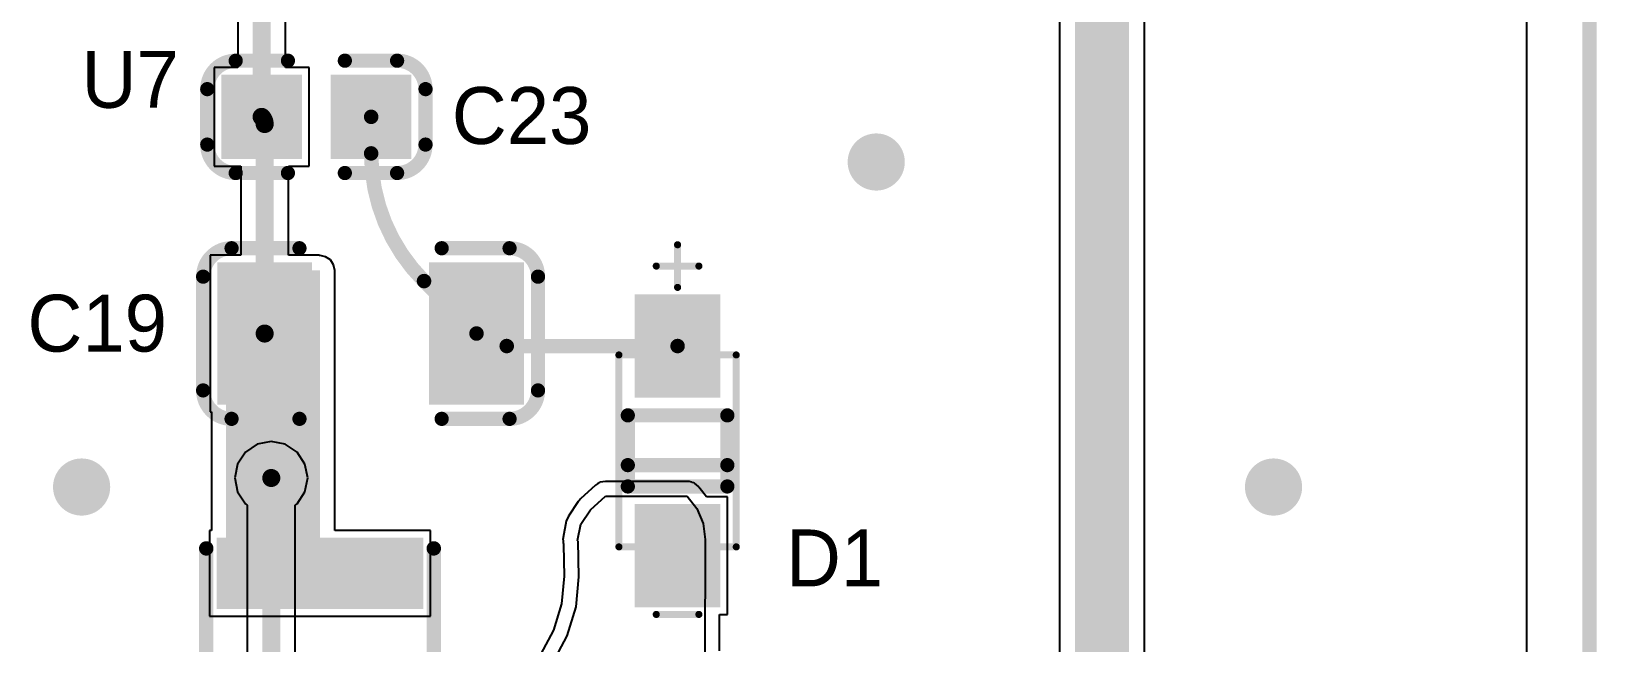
# Model space of a CAD drawing. Extents: x 32 to 132, y 19 to 123.
# Drawn here: x 109.78 to 131.8, y 82.14 to 90.74 of the extents above; entities that cross this region are included whole.
import ezdxf

# ---------------------------------------------------------------- set-up
doc = ezdxf.new("R2010")
doc.units = 0
doc.layers.get('0').update_dxf_attribs({"linetype": 'CONTINUOUS'})
for name, color, linetype in [('BOTTOMLAYER', 5, 'CONTINUOUS'), ('BOTTOMSOLDER', 6, 'CONTINUOUS'), ('MECHANICAL1', 6, 'CONTINUOUS'), ('MECHANICAL13', 56, 'CONTINUOUS'), ('MECHANICAL15', 56, 'CONTINUOUS'), ('MULTILAYER', 9, 'CONTINUOUS'), ('TOPLAYER', 1, 'CONTINUOUS'), ('TOPOVERLAY', 2, 'CONTINUOUS'), ('TOPPASTE', 8, 'CONTINUOUS'), ('TOPSOLDER', 216, 'CONTINUOUS'), ('VIAHOLELAYER', 16, 'CONTINUOUS')]:
    doc.layers.add(name, color=color, linetype=linetype)

# ---------------------------------------------------------------- blocks, each defined once
blk = doc.blocks.new('SOD_123_31')
at = {"layer": 'MECHANICAL13', "const_width": 0.1}
for points in [[(-1.35, 0.825), (-1.35, -0.825)], [(-1.35, 0.825), (1.35, 0.825)], [(1.35, 0.825), (1.35, -0.825)], [(-1.35, -0.825), (1.35, -0.825)]]:
    blk.add_lwpolyline(points, dxfattribs=at)
at = {"layer": 'MECHANICAL13', "const_width": 0.05}
for points in [[(-1.375, 0.825, 1), (-1.325, 0.825, 1)], [(-1.375, 0.825, 1), (-1.325, 0.825, 1)], [(1.325, 0.825, 1), (1.375, 0.825, 1)], [(1.325, 0.825, 1), (1.375, 0.825, 1)], [(-1.375, -0.825, 1), (-1.325, -0.825, 1)], [(-1.375, -0.825, 1), (-1.325, -0.825, 1)], [(1.325, -0.825, 1), (1.375, -0.825, 1)], [(1.325, -0.825, 1), (1.375, -0.825, 1)]]:
    blk.add_lwpolyline(points, format="xyb", close=True, dxfattribs=at)
at = {"layer": 'MECHANICAL15', "const_width": 0.1}
for points in [[(-2.3, 0.3), (-2.3, -0.3)], [(2.6, 0.3), (2.6, -0.3)], [(2.3, 0), (2.9, 0)]]:
    blk.add_lwpolyline(points, dxfattribs=at)
at = {"layer": 'MECHANICAL15', "const_width": 0.05}
for points in [[(-2.325, 0.3, 1), (-2.275, 0.3, 1)], [(2.575, 0.3, 1), (2.625, 0.3, 1)], [(2.275, 0, 1), (2.325, 0, 1)], [(2.875, 0, 1), (2.925, 0, 1)], [(-2.325, -0.3, 1), (-2.275, -0.3, 1)], [(2.575, -0.3, 1), (2.625, -0.3, 1)]]:
    blk.add_lwpolyline(points, format="xyb", close=True, dxfattribs=at)
at = {"layer": 'TOPLAYER'}
for points in [[(-0.85, 0.5), (-2.1, 0.5), (-0.85, -0.5), (-2.1, -0.5)], [(2.1, 0.5), (0.85, 0.5), (2.1, -0.5), (0.85, -0.5)]]:
    blk.add_solid(points, dxfattribs=at)
at = {"layer": 'TOPOVERLAY', "const_width": 0.2}
for points in [[(-0.5, 0.7), (0.5, 0.7)], [(-0.5, 0.7), (-0.5, -0.7)], [(-0.2, 0.7), (-0.2, -0.7)], [(0.5, 0.7), (0.5, -0.7)], [(-0.5, -0.7), (0.5, -0.7)]]:
    blk.add_lwpolyline(points, dxfattribs=at)
at = {"layer": 'TOPOVERLAY', "const_width": 0.1}
for points in [[(-0.55, 0.7, 1), (-0.45, 0.7, 1)], [(-0.55, 0.7, 1), (-0.45, 0.7, 1)], [(-0.25, 0.7, 1), (-0.15, 0.7, 1)], [(0.45, 0.7, 1), (0.55, 0.7, 1)], [(0.45, 0.7, 1), (0.55, 0.7, 1)], [(-0.55, -0.7, 1), (-0.45, -0.7, 1)], [(-0.55, -0.7, 1), (-0.45, -0.7, 1)], [(-0.25, -0.7, 1), (-0.15, -0.7, 1)], [(0.45, -0.7, 1), (0.55, -0.7, 1)], [(0.45, -0.7, 1), (0.55, -0.7, 1)]]:
    blk.add_lwpolyline(points, format="xyb", close=True, dxfattribs=at)
at = {"layer": 'TOPPASTE'}
for points in [[(-0.85, 0.5), (-2.1, 0.5), (-0.85, -0.5), (-2.1, -0.5)], [(2.1, 0.5), (0.85, 0.5), (2.1, -0.5), (0.85, -0.5)]]:
    blk.add_solid(points, dxfattribs=at)
at = {"layer": 'TOPSOLDER'}
for points in [[(-0.748, 0.602), (-2.202, 0.602), (-0.748, -0.602), (-2.202, -0.602)], [(2.202, 0.602), (0.748, 0.602), (2.202, -0.602), (0.748, -0.602)]]:
    blk.add_solid(points, dxfattribs=at)
blk = doc.blocks.new('1206_C_50')
at = {"layer": 'TOPLAYER'}
for points in [[(-2.055, -0.9), (-0.925, -0.9), (-2.055, 0.9), (-0.925, 0.9)], [(0.925, -0.9), (2.055, -0.9), (0.925, 0.9), (2.055, 0.9)]]:
    blk.add_solid(points, dxfattribs=at)
at = {"layer": 'TOPOVERLAY', "const_width": 0.2}
for points in [[(-2.355, 0.8, -0.414214), (-1.955, 1.2)], [(1.955, 1.2, -0.414214), (2.355, 0.8)], [(-1.955, -1.2, -0.414214), (-2.355, -0.8)], [(2.355, -0.8, -0.414214), (1.955, -1.2)]]:
    blk.add_lwpolyline(points, format="xyb", dxfattribs=at)
for points in [[(-1.955, 1.2), (-1, 1.2)], [(1, 1.2), (1.955, 1.2)], [(-2.355, -0.8), (-2.355, 0.8)], [(2.355, -0.8), (2.355, 0.8)], [(-1.955, -1.2), (-1, -1.2)], [(1, -1.2), (1.955, -1.2)]]:
    blk.add_lwpolyline(points, dxfattribs=at)
at = {"layer": 'TOPOVERLAY', "const_width": 0.1}
for points in [[(-2.005, 1.2, 1), (-1.905, 1.2, 1)], [(-2.005, 1.2, 1), (-1.905, 1.2, 1)], [(-1.05, 1.2, 1), (-0.95, 1.2, 1)], [(0.95, 1.2, 1), (1.05, 1.2, 1)], [(1.905, 1.2, 1), (2.005, 1.2, 1)], [(1.905, 1.2, 1), (2.005, 1.2, 1)], [(-2.405, 0.8, 1), (-2.305, 0.8, 1)], [(-2.405, 0.8, 1), (-2.305, 0.8, 1)], [(2.305, 0.8, 1), (2.405, 0.8, 1)], [(2.305, 0.8, 1), (2.405, 0.8, 1)], [(-2.405, -0.8, 1), (-2.305, -0.8, 1)], [(-2.405, -0.8, 1), (-2.305, -0.8, 1)], [(2.305, -0.8, 1), (2.405, -0.8, 1)], [(2.305, -0.8, 1), (2.405, -0.8, 1)], [(-2.005, -1.2, 1), (-1.905, -1.2, 1)], [(-2.005, -1.2, 1), (-1.905, -1.2, 1)], [(-1.05, -1.2, 1), (-0.95, -1.2, 1)], [(0.95, -1.2, 1), (1.05, -1.2, 1)], [(1.905, -1.2, 1), (2.005, -1.2, 1)], [(1.905, -1.2, 1), (2.005, -1.2, 1)]]:
    blk.add_lwpolyline(points, format="xyb", close=True, dxfattribs=at)
at = {"layer": 'TOPPASTE'}
for points in [[(-2.055, -0.9), (-0.925, -0.9), (-2.055, 0.9), (-0.925, 0.9)], [(0.925, -0.9), (2.055, -0.9), (0.925, 0.9), (2.055, 0.9)]]:
    blk.add_solid(points, dxfattribs=at)
at = {"layer": 'TOPSOLDER'}
for points in [[(-2.157, -1.002), (-0.823, -1.002), (-2.157, 1.002), (-0.823, 1.002)], [(0.823, -1.002), (2.157, -1.002), (0.823, 1.002), (2.157, 1.002)]]:
    blk.add_solid(points, dxfattribs=at)
blk = doc.blocks.new('0603_C_54')
at = {"layer": 'TOPLAYER'}
for points in [[(-1.235, -0.49), (-0.305, -0.49), (-1.235, 0.49), (-0.305, 0.49)], [(0.305, -0.49), (1.235, -0.49), (0.305, 0.49), (1.235, 0.49)]]:
    blk.add_solid(points, dxfattribs=at)
at = {"layer": 'TOPOVERLAY', "const_width": 0.2}
for points in [[(-1.535, 0.39, -0.414213), (-1.135, 0.79)], [(1.135, 0.79, -0.414213), (1.535, 0.39)], [(-1.135, -0.79, -0.414213), (-1.535, -0.39)], [(1.535, -0.39, -0.414213), (1.135, -0.79)]]:
    blk.add_lwpolyline(points, format="xyb", dxfattribs=at)
for points in [[(-0.4, 0.79), (-1.135, 0.79)], [(1.135, 0.79), (0.4, 0.79)], [(-1.535, 0.39), (-1.535, -0.39)], [(1.535, 0.39), (1.535, -0.39)], [(-0.4, -0.79), (-1.135, -0.79)], [(1.135, -0.79), (0.4, -0.79)]]:
    blk.add_lwpolyline(points, dxfattribs=at)
at = {"layer": 'TOPOVERLAY', "const_width": 0.1}
for points in [[(-1.185, 0.79, 1), (-1.085, 0.79, 1)], [(-1.185, 0.79, 1), (-1.085, 0.79, 1)], [(-0.45, 0.79, 1), (-0.35, 0.79, 1)], [(0.35, 0.79, 1), (0.45, 0.79, 1)], [(1.085, 0.79, 1), (1.185, 0.79, 1)], [(1.085, 0.79, 1), (1.185, 0.79, 1)], [(-1.585, 0.39, 1), (-1.485, 0.39, 1)], [(-1.585, 0.39, 1), (-1.485, 0.39, 1)], [(1.485, 0.39, 1), (1.585, 0.39, 1)], [(1.485, 0.39, 1), (1.585, 0.39, 1)], [(-1.585, -0.39, 1), (-1.485, -0.39, 1)], [(-1.585, -0.39, 1), (-1.485, -0.39, 1)], [(1.485, -0.39, 1), (1.585, -0.39, 1)], [(1.485, -0.39, 1), (1.585, -0.39, 1)], [(-1.185, -0.79, 1), (-1.085, -0.79, 1)], [(-1.185, -0.79, 1), (-1.085, -0.79, 1)], [(-0.45, -0.79, 1), (-0.35, -0.79, 1)], [(0.35, -0.79, 1), (0.45, -0.79, 1)], [(1.085, -0.79, 1), (1.185, -0.79, 1)], [(1.085, -0.79, 1), (1.185, -0.79, 1)]]:
    blk.add_lwpolyline(points, format="xyb", close=True, dxfattribs=at)
at = {"layer": 'TOPPASTE'}
for points in [[(-1.235, -0.49), (-0.305, -0.49), (-1.235, 0.49), (-0.305, 0.49)], [(0.305, -0.49), (1.235, -0.49), (0.305, 0.49), (1.235, 0.49)]]:
    blk.add_solid(points, dxfattribs=at)
at = {"layer": 'TOPSOLDER'}
for points in [[(-1.337, -0.592), (-0.203, -0.592), (-1.337, 0.592), (-0.203, 0.592)], [(0.203, -0.592), (1.337, -0.592), (0.203, 0.592), (1.337, 0.592)]]:
    blk.add_solid(points, dxfattribs=at)
blk = doc.blocks.new('L_SMD_3_0_3_0_1_2___69')
at = {"layer": 'TOPLAYER'}
for points in [[(-0.8, 1.02), (-1.6, 1.02), (-0.8, -1.68), (-1.6, -1.68)], [(1.501, 1.02), (0.701, 1.02), (1.501, -1.68), (0.701, -1.68)]]:
    blk.add_solid(points, dxfattribs=at)
at = {"layer": 'TOPOVERLAY', "const_width": 0.203}
for points in [[(1.451, 1.27), (-1.549, 1.27)], [(1.451, -1.93), (-1.549, -1.93)]]:
    blk.add_lwpolyline(points, dxfattribs=at)
at = {"layer": 'TOPOVERLAY', "const_width": 0.102}
for points in [[(-1.6, 1.27, 1), (-1.499, 1.27, 1)], [(1.4, 1.27, 1), (1.501, 1.27, 1)], [(-1.6, -1.93, 1), (-1.499, -1.93, 1)], [(1.4, -1.93, 1), (1.501, -1.93, 1)]]:
    blk.add_lwpolyline(points, format="xyb", close=True, dxfattribs=at)
at = {"layer": 'TOPPASTE'}
for points in [[(-0.8, 1.02), (-1.6, 1.02), (-0.8, -1.68), (-1.6, -1.68)], [(1.501, 1.02), (0.701, 1.02), (1.501, -1.68), (0.701, -1.68)]]:
    blk.add_solid(points, dxfattribs=at)
at = {"layer": 'TOPSOLDER'}
for points in [[(-0.698, 1.121), (-1.701, 1.121), (-0.698, -1.782), (-1.701, -1.782)], [(1.602, 1.121), (0.599, 1.121), (1.602, -1.782), (0.599, -1.782)]]:
    blk.add_solid(points, dxfattribs=at)

msp = doc.modelspace()

# ---------------------------------------------------------------- linework, layer by layer
at = {"layer": 'BOTTOMLAYER'}
for p, q in [((130.81, 106.68), (130.81, 53.848)), ((112.794, 84.818), (112.683, 84.651)), ((112.961, 84.929), (112.794, 84.818)), ((113.157, 84.968), (112.961, 84.929)), ((113.353, 84.929), (113.157, 84.968)), ((113.52, 84.818), (113.353, 84.929)), ((113.631, 84.651), (113.52, 84.818)), ((112.683, 84.651), (112.644, 84.455)), ((113.67, 84.455), (113.631, 84.651)), ((112.644, 84.455), (112.683, 84.259)), ((113.631, 84.259), (113.67, 84.455)), ((112.683, 84.259), (112.794, 84.092)), ((113.52, 84.092), (113.631, 84.259)), ((112.794, 84.092), (112.82, 84.075)), ((112.82, 84.075), (112.82, 72.172)), ((113.494, 84.075), (113.52, 84.092)), ((113.494, 72.172), (113.494, 84.075))]:
    msp.add_line(p, q, dxfattribs=at)
for points, const_width in [([(121.516, 88.9, 1), (121.816, 88.9, 1)], 0.3), ([(110.34, 84.328, 1), (110.64, 84.328, 1)], 0.3), ([(113.007, 84.455, 1), (113.307, 84.455, 1)], 0.3), ([(113.094, 84.455, 1), (113.221, 84.455, 1)], 0.127), ([(127.104, 84.328, 1), (127.404, 84.328, 1)], 0.3)]:
    msp.add_lwpolyline(points, format="xyb", close=True, dxfattribs=dict(at, const_width=const_width))
at = {"layer": 'BOTTOMLAYER', "const_width": 0.254}
msp.add_lwpolyline([(113.157, 72.172), (113.157, 84.455)], dxfattribs=at)
at = {"layer": 'BOTTOMSOLDER', "const_width": 0.402}
for points in [[(121.465, 88.9, 1), (121.867, 88.9, 1)], [(112.956, 84.455, 1), (113.358, 84.455, 1)], [(110.289, 84.328, 1), (110.691, 84.328, 1)], [(127.053, 84.328, 1), (127.455, 84.328, 1)]]:
    msp.add_lwpolyline(points, format="xyb", close=True, dxfattribs=at)
at = {"layer": 'MECHANICAL1', "const_width": 0.2}
msp.add_lwpolyline([(131.699, 18.669), (131.699, 122.936)], dxfattribs=at)
at = {"layer": 'MULTILAYER', "const_width": 0.3}
for points in [[(121.516, 88.9, 1), (121.816, 88.9, 1)], [(110.34, 84.328, 1), (110.64, 84.328, 1)], [(113.007, 84.455, 1), (113.307, 84.455, 1)], [(127.104, 84.328, 1), (127.404, 84.328, 1)]]:
    msp.add_lwpolyline(points, format="xyb", close=True, dxfattribs=at)
at = {"layer": 'TOPLAYER'}
for p, q in [((130.81, 106.68), (130.81, 53.848)), ((125.437, 77.511), (125.437, 100.268)), ((124.245, 93.666), (124.245, 77.511)), ((112.685, 92.049), (112.685, 90.228)), ((113.359, 90.228), (113.359, 92.049)), ((112.685, 90.228), (112.354, 90.228)), ((112.354, 90.228), (112.354, 88.842)), ((113.69, 90.228), (113.359, 90.228)), ((113.69, 88.842), (113.69, 90.228)), ((112.354, 88.842), (112.727, 88.842)), ((112.727, 88.842), (112.727, 87.59)), ((113.401, 87.59), (113.401, 88.842)), ((113.401, 88.842), (113.69, 88.842)), ((112.727, 87.59), (112.296, 87.59)), ((112.296, 87.59), (112.296, 85.384)), ((113.832, 87.59), (113.401, 87.59)), ((113.832, 87.583), (113.832, 87.59)), ((113.843, 87.583), (113.832, 87.583)), ((113.922, 87.567), (113.843, 87.583)), ((113.989, 87.522), (113.922, 87.567)), ((114.034, 87.455), (113.989, 87.522)), ((114.05, 87.376), (114.034, 87.455)), ((114.05, 83.718), (114.05, 87.376)), ((112.296, 85.384), (112.315, 85.384)), ((112.315, 85.384), (112.315, 83.718)), ((117.716, 84.354), (117.506, 84.161)), ((117.747, 84.372), (117.716, 84.354)), ((117.777, 84.392), (117.747, 84.372)), ((117.781, 84.393), (117.777, 84.392)), ((117.785, 84.396), (117.781, 84.393)), ((117.821, 84.401), (117.785, 84.396)), ((117.856, 84.408), (117.821, 84.401)), ((118.999, 84.408), (117.856, 84.408)), ((119.006, 84.407), (118.999, 84.408)), ((118.999, 84.408), (118.999, 84.408)), ((119.013, 84.408), (119.006, 84.407)), ((119.022, 84.407), (119.013, 84.408)), ((119.029, 84.405), (119.022, 84.407)), ((119.036, 84.406), (119.029, 84.405)), ((119.068, 84.395), (119.036, 84.406)), ((119.074, 84.393), (119.068, 84.395)), ((119.078, 84.392), (119.074, 84.393)), ((119.079, 84.392), (119.078, 84.392)), ((119.1, 84.386), (119.079, 84.392)), ((119.106, 84.382), (119.1, 84.386)), ((119.112, 84.38), (119.106, 84.382)), ((119.138, 84.358), (119.112, 84.38)), ((119.165, 84.337), (119.138, 84.358)), ((119.168, 84.331), (119.165, 84.337)), ((119.173, 84.326), (119.168, 84.331)), ((119.279, 84.189), (119.173, 84.326)), ((117.474, 84.123), (117.338, 83.92)), ((117.491, 84.141), (117.474, 84.123)), ((117.506, 84.161), (117.491, 84.141)), ((117.646, 84.008), (117.856, 84.201)), ((117.856, 84.201), (118.999, 84.201)), ((118.999, 84.201), (118.999, 84.201)), ((118.999, 84.201), (118.999, 84.201)), ((118.999, 84.201), (119.009, 84.2)), ((119.009, 84.2), (119.143, 84.025)), ((119.575, 84.189), (119.279, 84.189)), ((119.575, 82.533), (119.575, 84.189)), ((117.338, 83.92), (117.307, 83.846)), ((117.511, 83.805), (117.646, 84.008)), ((119.143, 84.025), (119.231, 83.814)), ((112.315, 83.718), (112.289, 83.718)), ((112.289, 83.718), (112.289, 82.511)), ((115.396, 83.718), (114.05, 83.718)), ((115.396, 82.511), (115.396, 83.718)), ((117.307, 83.846), (117.262, 83.618)), ((117.465, 83.578), (117.511, 83.805)), ((119.231, 83.814), (119.26, 83.588)), ((117.262, 83.608), (117.259, 83.598)), ((117.259, 83.598), (117.262, 83.568)), ((117.262, 83.618), (117.262, 83.608)), ((117.262, 83.568), (117.262, 83.537)), ((117.262, 83.537), (117.266, 83.528)), ((117.266, 83.528), (117.267, 83.518)), ((117.267, 83.518), (117.269, 83.514)), ((117.269, 83.514), (117.278, 83.075)), ((117.475, 83.566), (117.465, 83.578)), ((117.485, 83.067), (117.475, 83.566)), ((117.475, 83.566), (117.475, 83.566)), ((117.475, 83.566), (117.475, 83.566)), ((119.26, 83.588), (119.253, 81.915)), ((117.278, 83.075), (117.239, 82.683)), ((117.444, 82.642), (117.485, 83.067)), ((117.239, 82.683), (117.127, 82.313)), ((117.32, 82.233), (117.444, 82.642)), ((112.289, 82.511), (115.396, 82.511)), ((119.461, 82.026), (119.463, 82.533)), ((119.463, 82.533), (119.575, 82.533)), ((117.127, 82.313), (116.945, 81.972)), ((117.118, 81.857), (117.32, 82.233))]:
    msp.add_line(p, q, dxfattribs=at)
for points, const_width in [([(124.841, 76.843), (124.841, 100.268)], 0.762), ([(113.022, 89.535), (113.022, 92.155)], 0.254), ([(114.562, 89.021), (114.562, 89.535)], 0.203), ([(113.064, 86.487), (113.064, 89.434)], 0.254), ([(115.306, 87.225), (116.044, 86.487)], 0.203), ([(116.469, 86.311), (118.872, 86.311)], 0.203)]:
    msp.add_lwpolyline(points, dxfattribs=dict(at, const_width=const_width))
for points, const_width in [([(112.958, 89.535, 1), (113.085, 89.535, 1)], 0.127), ([(112.958, 89.535, 1), (113.085, 89.535, 1)], 0.127), ([(114.511, 89.535, 1), (114.613, 89.535, 1)], 0.102), ([(113.001, 89.434, 1), (113.128, 89.434, 1)], 0.127), ([(113.001, 89.434, 1), (113.128, 89.434, 1)], 0.127), ([(121.516, 88.9, 1), (121.816, 88.9, 1)], 0.3), ([(114.511, 89.021, 1), (114.613, 89.021, 1)], 0.102), ([(114.511, 89.021, 1), (114.613, 89.021, 1)], 0.102), ([(115.255, 87.225, 1), (115.357, 87.225, 1)], 0.102), ([(115.255, 87.225, 1), (115.357, 87.225, 1)], 0.102), ([(113.001, 86.487, 1), (113.128, 86.487, 1)], 0.127), ([(115.993, 86.487, 1), (116.095, 86.487, 1)], 0.102), ([(115.993, 86.487, 1), (116.095, 86.487, 1)], 0.102), ([(116.418, 86.311, 1), (116.52, 86.311, 1)], 0.102), ([(116.418, 86.311, 1), (116.52, 86.311, 1)], 0.102), ([(118.821, 86.311, 1), (118.923, 86.311, 1)], 0.102), ([(110.34, 84.328, 1), (110.64, 84.328, 1)], 0.3), ([(113.007, 84.455, 1), (113.307, 84.455, 1)], 0.3), ([(127.104, 84.328, 1), (127.404, 84.328, 1)], 0.3)]:
    msp.add_lwpolyline(points, format="xyb", close=True, dxfattribs=dict(at, const_width=const_width))
for points, const_width in [([(113.022, 89.535, -0.198912), (113.064, 89.434)], 0.254), ([(115.306, 87.225, -0.198912), (114.562, 89.021)], 0.203), ([(116.469, 86.311, -0.198912), (116.044, 86.487)], 0.203)]:
    msp.add_lwpolyline(points, format="xyb", dxfattribs=dict(at, const_width=const_width))
msp.add_solid([(112.522, 83.115), (113.843, 83.115), (112.522, 87.376), (113.843, 87.376)], dxfattribs=at)
at = {"layer": 'TOPSOLDER', "const_width": 0.402}
for points in [[(121.465, 88.9, 1), (121.867, 88.9, 1)], [(112.956, 84.455, 1), (113.358, 84.455, 1)], [(110.289, 84.328, 1), (110.691, 84.328, 1)], [(127.053, 84.328, 1), (127.455, 84.328, 1)]]:
    msp.add_lwpolyline(points, format="xyb", close=True, dxfattribs=at)
at = {"layer": 'VIAHOLELAYER', "const_width": 0.15}
for points in [[(121.591, 88.9, 1), (121.741, 88.9, 1)], [(113.082, 84.455, 1), (113.232, 84.455, 1)], [(110.415, 84.328, 1), (110.565, 84.328, 1)], [(127.179, 84.328, 1), (127.329, 84.328, 1)]]:
    msp.add_lwpolyline(points, format="xyb", close=True, dxfattribs=at)

# ---------------------------------------------------------------- block references
for name, p, rotation in [('0603_C_54', (113.792, 89.535), 180), ('SOD_123_31', (118.872, 84.836), 90), ('L_SMD_3_0_3_0_1_2___69', (114.173, 81.915), 270)]:
    msp.add_blockref(name, p, dxfattribs=dict(rotation=rotation))
msp.add_blockref('1206_C_50', (114.554, 86.487))

# ---------------------------------------------------------------- texts
at = {"layer": 'TOPOVERLAY'}
for s, p in [('U7', (110.49, 89.662)), ('C23', (115.697, 89.154)), ('D1', (120.396, 82.931))]:
    msp.add_text(s, height=0.8, rotation=360, dxfattribs=at).set_placement(p)
msp.add_text('C19', height=0.8, dxfattribs=at).set_placement((109.728, 86.233))

doc.saveas('drawing.dxf')
